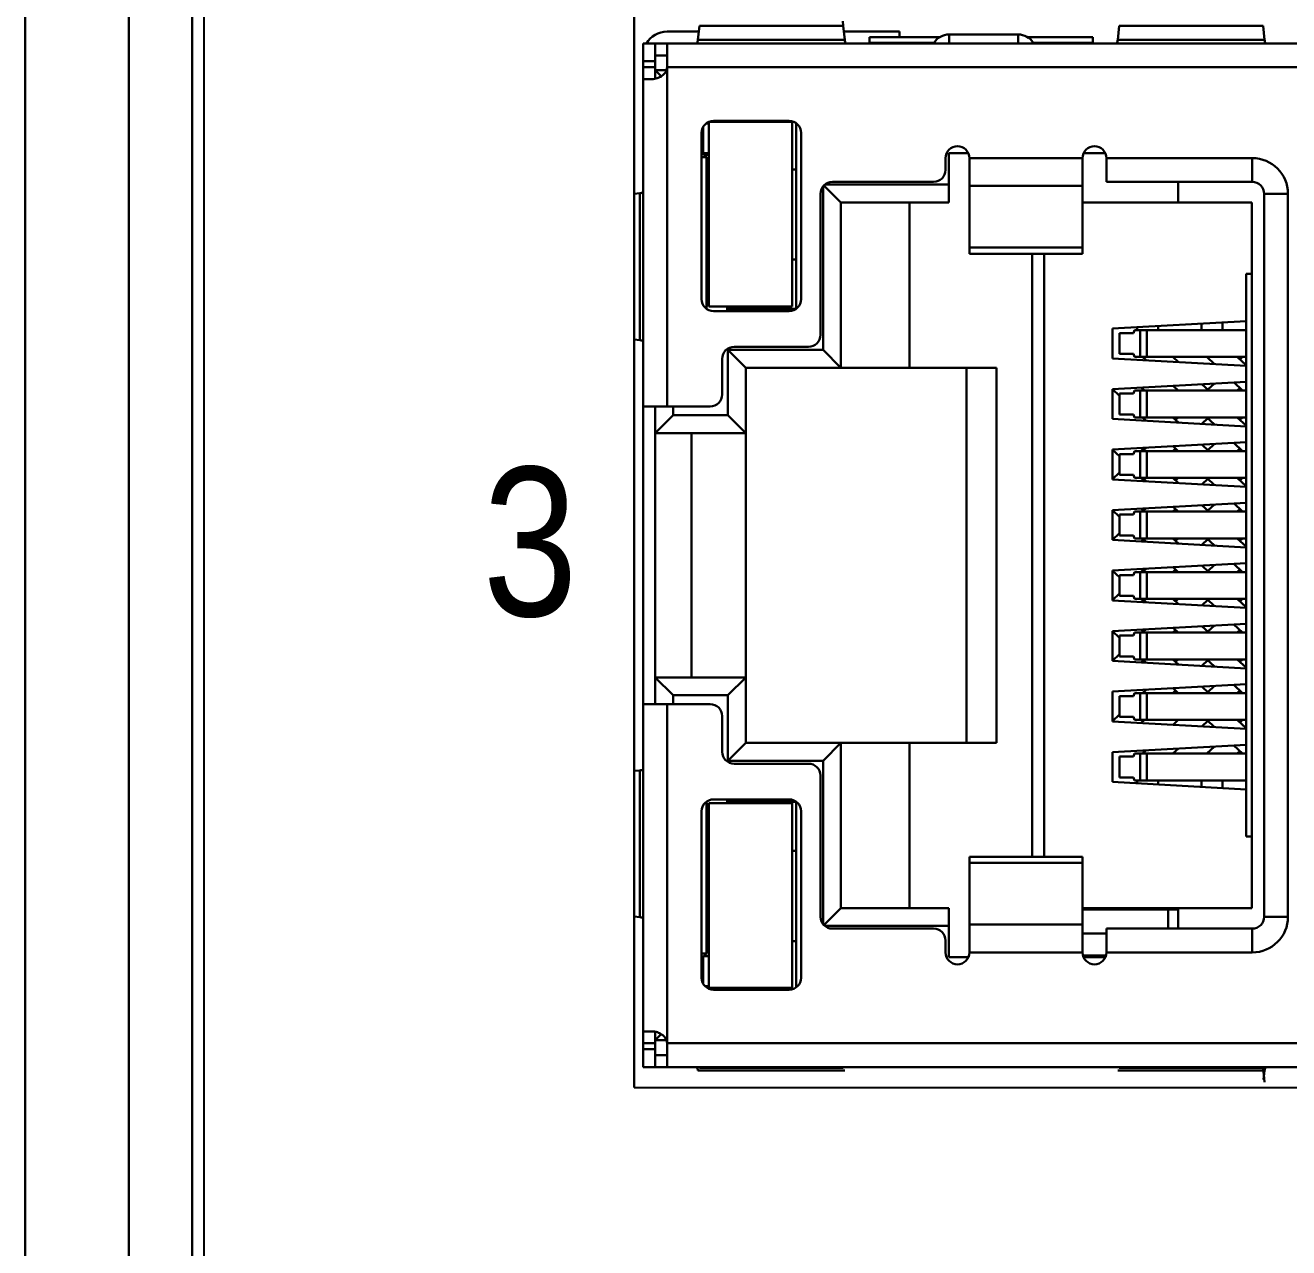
# Model space of a CAD drawing. Extents: x 1922 to 2807, y 4180 to 4531.
# Drawn here: x 2574 to 2616.43, y 4284.23 to 4325.29 of the extents above; entities that cross this region are included whole.
import ezdxf

# ---------------------------------------------------------------- set-up
doc = ezdxf.new("R2010")
doc.units = 0
doc.header["$LTSCALE"] = 0.1
doc.header["$MEASUREMENT"] = 0
doc.layers.add('LAYER_2', color=7, linetype='Continuous')
doc.layers.add('粗实线-KT', color=7, linetype='Continuous', lineweight=35)
doc.styles.add('尺寸标注Arial', font='arial.ttf', dxfattribs={"width": 0.7})

msp = doc.modelspace()

# ---------------------------------------------------------------- linework, layer by layer
msp.add_line((2594.455, 4289.615), (2646.055, 4289.615))
at = {"layer": 'LAYER_2', "color": 0}
msp.add_open_spline([(2659.203, 4421.477), (2659.203, 4421.477), (2659.203, 4209.478), (2659.203, 4209.478), (2659.203, 4209.478), (2659.203, 4207.49), (2657.591, 4205.878), (2655.603, 4205.878), (2655.603, 4205.878), (2655.603, 4205.878), (2583.604, 4205.878), (2583.604, 4205.878), (2583.604, 4205.878), (2582.649, 4205.878), (2581.733, 4206.257), (2581.058, 4206.932), (2581.058, 4206.932), (2580.383, 4207.607), (2580.004, 4208.523), (2580.004, 4209.478), (2580.004, 4209.478), (2580.004, 4209.478), (2580.004, 4421.477), (2580.004, 4421.477), (2580.004, 4421.477), (2580.004, 4422.432), (2580.383, 4423.348), (2581.058, 4424.023), (2581.058, 4424.023), (2581.733, 4424.698), (2582.649, 4425.077), (2583.604, 4425.077), (2583.604, 4425.077), (2583.604, 4425.077), (2655.603, 4425.077), (2655.603, 4425.077), (2655.603, 4425.077), (2656.558, 4425.077), (2657.474, 4424.698), (2658.149, 4424.023), (2658.149, 4424.023), (2658.824, 4423.348), (2659.203, 4422.432), (2659.203, 4421.477)], degree=3, knots=[0, 0, 0, 0, 0.090909, 0.090909, 0.090909, 0.090909, 0.181818, 0.181818, 0.181818, 0.181818, 0.272727, 0.272727, 0.272727, 0.272727, 0.363636, 0.363636, 0.363636, 0.363636, 0.454545, 0.454545, 0.454545, 0.454545, 0.545455, 0.545455, 0.545455, 0.545455, 0.636364, 0.636364, 0.636364, 0.636364, 0.727273, 0.727273, 0.727273, 0.727273, 0.818182, 0.818182, 0.818182, 0.818182, 0.909091, 0.909091, 0.909091, 0.909091, 1, 1, 1, 1], dxfattribs=at)
at = {"layer": '粗实线-KT', "color": 0, "linetype": 'Continuous', "lineweight": 30}
for p, q in [((2574.003, 4200.977), (2574.003, 4430.477)), ((2577.477, 4200.977), (2577.477, 4429.977)), ((2579.603, 4421.477), (2579.603, 4209.477)), ((2594.455, 4396.277), (2594.455, 4289.877)), ((2594.455, 4361.277), (2594.455, 4289.615)), ((2601.453, 4325.423), (2601.47, 4325.267)), ((2596.619, 4325.077), (2595.555, 4325.077)), ((2596.589, 4324.795), (2596.64, 4325.267)), ((2601.47, 4325.267), (2596.64, 4325.267)), ((2601.47, 4325.267), (2601.52, 4324.795)), ((2601.49, 4325.077), (2603.355, 4325.077)), ((2603.355, 4325.077), (2603.355, 4324.893)), ((2607.345, 4324.977), (2605.025, 4324.977)), ((2605.025, 4324.977), (2605.025, 4324.677)), ((2607.345, 4324.677), (2607.345, 4324.977)), ((2610.689, 4324.795), (2610.74, 4325.267)), ((2615.57, 4325.267), (2610.74, 4325.267)), ((2615.57, 4325.267), (2615.62, 4324.795)), ((2594.755, 4324.677), (2595.155, 4324.677)), ((2594.755, 4324.077), (2594.755, 4324.677)), ((2595.155, 4324.677), (2595.155, 4324.077)), ((2595.155, 4324.677), (2595.555, 4324.677)), ((2595.555, 4323.877), (2595.555, 4324.677)), ((2595.555, 4324.677), (2644.855, 4324.677)), ((2601.52, 4324.795), (2596.589, 4324.795)), ((2602.355, 4324.893), (2604.717, 4324.893)), ((2602.355, 4324.893), (2602.355, 4324.702)), ((2602.355, 4324.702), (2602.355, 4324.677)), ((2604.52, 4324.702), (2602.355, 4324.702)), ((2607.652, 4324.893), (2609.855, 4324.893)), ((2609.855, 4324.702), (2607.85, 4324.702)), ((2609.855, 4324.702), (2609.855, 4324.893)), ((2609.855, 4324.677), (2609.855, 4324.702)), ((2615.62, 4324.795), (2610.689, 4324.795)), ((2595.555, 4324.277), (2595.155, 4324.277)), ((2595.155, 4324.077), (2594.755, 4324.077)), ((2594.755, 4324.077), (2594.755, 4323.877)), ((2595.155, 4323.877), (2594.755, 4323.877)), ((2594.755, 4323.877), (2594.755, 4323.477)), ((2595.155, 4324.077), (2595.155, 4323.877)), ((2595.155, 4323.877), (2595.155, 4323.777)), ((2595.358, 4323.574), (2595.155, 4323.777)), ((2595.155, 4323.777), (2595.536, 4323.777)), ((2595.155, 4323.531), (2595.155, 4323.777)), ((2595.555, 4323.877), (2595.555, 4312.487)), ((2644.855, 4323.877), (2595.555, 4323.877)), ((2594.755, 4323.477), (2595.043, 4323.477)), ((2594.755, 4312.487), (2594.755, 4323.477)), ((2596.862, 4321.987), (2596.955, 4321.987)), ((2596.955, 4315.847), (2596.955, 4322.047)), ((2596.963, 4322.047), (2599.755, 4322.047)), ((2599.655, 4322.077), (2597.115, 4322.077)), ((2597.575, 4322.047), (2597.575, 4322.077)), ((2599.755, 4322.047), (2599.755, 4315.847)), ((2599.895, 4321.997), (2599.895, 4315.767)), ((2596.715, 4321.677), (2596.715, 4316.087)), ((2596.762, 4321.867), (2596.762, 4320.987)), ((2600.055, 4316.087), (2600.055, 4321.677)), ((2596.715, 4321.017), (2596.875, 4320.857)), ((2596.715, 4320.857), (2596.875, 4320.857)), ((2596.762, 4320.987), (2596.745, 4320.987)), ((2596.955, 4320.987), (2596.762, 4320.987)), ((2596.795, 4320.937), (2596.955, 4320.937)), ((2596.875, 4320.857), (2596.875, 4315.767)), ((2604.905, 4320.827), (2604.905, 4320.427)), ((2605.015, 4320.987), (2605.671, 4320.987)), ((2605.015, 4320.987), (2605.015, 4319.937)), ((2605.705, 4320.827), (2609.505, 4320.827)), ((2605.705, 4319.889), (2605.705, 4320.827)), ((2609.505, 4320.827), (2609.505, 4319.889)), ((2609.538, 4320.987), (2610.271, 4320.987)), ((2610.305, 4320.827), (2615.205, 4320.827)), ((2610.305, 4320.027), (2610.305, 4320.827)), ((2615.205, 4320.827), (2615.205, 4320.027)), ((2599.895, 4320.447), (2599.755, 4320.447)), ((2600.795, 4314.387), (2600.795, 4319.88)), ((2600.822, 4319.91), (2601.395, 4319.337)), ((2600.852, 4319.937), (2605.015, 4319.937)), ((2604.505, 4320.027), (2601.105, 4320.027)), ((2605.015, 4319.337), (2605.015, 4319.937)), ((2609.505, 4319.889), (2605.705, 4319.889)), ((2605.705, 4317.822), (2605.705, 4319.889)), ((2609.505, 4319.889), (2609.505, 4317.822)), ((2615.205, 4320.027), (2610.305, 4320.027)), ((2612.715, 4320.027), (2612.715, 4319.337)), ((2594.455, 4319.623), (2594.638, 4319.643)), ((2594.638, 4319.643), (2594.638, 4314.712)), ((2600.705, 4319.627), (2600.705, 4314.887)), ((2615.605, 4295.347), (2615.605, 4319.627)), ((2615.605, 4319.627), (2616.405, 4319.627)), ((2616.405, 4319.627), (2616.405, 4295.347)), ((2601.395, 4313.787), (2601.395, 4319.337)), ((2601.395, 4319.337), (2605.015, 4319.337)), ((2603.695, 4319.337), (2603.695, 4313.787)), ((2609.505, 4319.337), (2612.715, 4319.337)), ((2612.715, 4319.337), (2615.195, 4319.337)), ((2615.195, 4295.637), (2615.195, 4319.337)), ((2596.955, 4318.797), (2596.875, 4318.797)), ((2605.705, 4317.822), (2609.505, 4317.822)), ((2605.705, 4317.614), (2605.705, 4317.822)), ((2609.505, 4317.822), (2609.505, 4317.614)), ((2599.895, 4317.417), (2599.755, 4317.417)), ((2605.705, 4317.614), (2609.505, 4317.614)), ((2607.815, 4297.361), (2607.815, 4317.614)), ((2608.215, 4317.614), (2608.215, 4297.361)), ((2596.875, 4316.907), (2596.955, 4316.907)), ((2614.995, 4316.937), (2614.995, 4298.037)), ((2614.995, 4316.937), (2615.195, 4316.937)), ((2596.955, 4315.907), (2596.875, 4315.907)), ((2599.755, 4315.847), (2596.955, 4315.847)), ((2597.115, 4315.687), (2599.655, 4315.687)), ((2597.575, 4315.767), (2597.575, 4315.847)), ((2597.575, 4315.687), (2597.575, 4315.767)), ((2597.575, 4315.767), (2599.895, 4315.767)), ((2610.515, 4315.099), (2614.995, 4315.349)), ((2612.043, 4315.049), (2612.043, 4315.185)), ((2613.503, 4315.266), (2613.503, 4315.049)), ((2614.203, 4315.049), (2614.203, 4315.305)), ((2610.515, 4314.099), (2610.515, 4315.099)), ((2610.75, 4314.949), (2610.75, 4314.249)), ((2610.75, 4314.949), (2611.22, 4314.949)), ((2611.248, 4315.049), (2611.22, 4314.949)), ((2611.439, 4315.049), (2611.248, 4315.049)), ((2611.343, 4315.146), (2611.343, 4315.049)), ((2611.439, 4314.149), (2611.439, 4315.049)), ((2611.439, 4315.049), (2611.666, 4315.049)), ((2611.666, 4315.049), (2611.666, 4314.149)), ((2614.995, 4315.049), (2611.666, 4315.049)), ((2594.638, 4314.712), (2594.455, 4314.731)), ((2597.595, 4314.387), (2600.795, 4314.387)), ((2597.595, 4312.187), (2597.595, 4314.387)), ((2597.595, 4314.387), (2598.195, 4313.787)), ((2600.305, 4314.487), (2597.805, 4314.487)), ((2600.795, 4314.387), (2601.395, 4313.787)), ((2597.405, 4314.087), (2597.405, 4312.887)), ((2614.995, 4313.849), (2610.515, 4314.099)), ((2611.22, 4314.249), (2610.75, 4314.249)), ((2611.22, 4314.249), (2611.248, 4314.149)), ((2611.248, 4314.149), (2611.439, 4314.149)), ((2611.666, 4314.149), (2611.439, 4314.149)), ((2611.52, 4314.149), (2611.639, 4314.037)), ((2614.995, 4314.149), (2611.666, 4314.149)), ((2612.725, 4313.976), (2612.541, 4314.149)), ((2613.679, 4314.149), (2613.934, 4313.909)), ((2614.995, 4313.872), (2614.7, 4314.149)), ((2614.88, 4314.149), (2614.79, 4314.065)), ((2598.195, 4311.587), (2598.195, 4313.787)), ((2601.395, 4313.787), (2598.195, 4313.787)), ((2601.395, 4313.787), (2603.695, 4313.787)), ((2606.615, 4313.787), (2603.695, 4313.787)), ((2605.615, 4313.787), (2605.615, 4301.187)), ((2606.615, 4313.787), (2606.615, 4301.187)), ((2610.515, 4313.067), (2614.995, 4313.317)), ((2610.515, 4312.067), (2610.515, 4313.067)), ((2610.515, 4313.063), (2610.75, 4312.842)), ((2611.585, 4313.017), (2611.475, 4313.121)), ((2612.549, 4313.181), (2612.722, 4313.017)), ((2613.744, 4313.017), (2613.513, 4313.235)), ((2613.933, 4313.258), (2613.711, 4313.049)), ((2614.587, 4313.295), (2614.881, 4313.017)), ((2614.699, 4313.017), (2614.79, 4313.103)), ((2610.75, 4312.917), (2610.75, 4312.217)), ((2610.75, 4312.917), (2611.22, 4312.917)), ((2611.22, 4312.917), (2611.248, 4313.017)), ((2611.248, 4313.017), (2611.439, 4313.017)), ((2611.439, 4312.117), (2611.439, 4313.017)), ((2611.439, 4313.017), (2611.666, 4313.017)), ((2611.666, 4313.017), (2611.666, 4312.117)), ((2611.666, 4313.017), (2614.995, 4313.017)), ((2595.555, 4312.487), (2594.755, 4312.487)), ((2594.755, 4312.487), (2594.755, 4302.487)), ((2595.155, 4311.587), (2595.155, 4312.487)), ((2597.005, 4312.487), (2595.555, 4312.487)), ((2595.755, 4312.487), (2595.755, 4312.187)), ((2610.75, 4312.217), (2611.22, 4312.217)), ((2611.22, 4312.217), (2611.248, 4312.117)), ((2595.755, 4312.187), (2595.155, 4311.587)), ((2595.755, 4312.187), (2597.595, 4312.187)), ((2597.595, 4312.187), (2598.195, 4311.587)), ((2614.995, 4311.817), (2610.515, 4312.067)), ((2611.439, 4312.117), (2611.248, 4312.117)), ((2611.666, 4312.117), (2611.439, 4312.117)), ((2611.52, 4312.117), (2611.639, 4312.005)), ((2611.666, 4312.117), (2614.995, 4312.117)), ((2612.725, 4311.944), (2612.541, 4312.117)), ((2612.721, 4312.117), (2612.631, 4312.033)), ((2613.512, 4311.9), (2613.711, 4312.087)), ((2613.679, 4312.117), (2613.934, 4311.877)), ((2614.995, 4311.84), (2614.7, 4312.117)), ((2614.88, 4312.117), (2614.79, 4312.033)), ((2596.375, 4311.587), (2595.155, 4311.587)), ((2595.155, 4303.387), (2595.155, 4311.587)), ((2596.375, 4311.587), (2598.195, 4311.587)), ((2596.375, 4303.387), (2596.375, 4311.587)), ((2598.195, 4311.587), (2598.195, 4303.387)), ((2610.515, 4311.035), (2614.995, 4311.285)), ((2610.515, 4310.035), (2610.515, 4311.035)), ((2610.515, 4311.031), (2610.75, 4310.81)), ((2611.22, 4310.885), (2611.248, 4310.985)), ((2611.248, 4310.985), (2611.439, 4310.985)), ((2611.439, 4310.085), (2611.439, 4310.985)), ((2611.439, 4310.985), (2611.666, 4310.985)), ((2611.585, 4310.985), (2611.475, 4311.089)), ((2611.638, 4311.098), (2611.552, 4311.017)), ((2611.666, 4310.985), (2611.666, 4310.085)), ((2611.666, 4310.985), (2614.995, 4310.985)), ((2612.54, 4310.985), (2612.631, 4311.071)), ((2612.549, 4311.149), (2612.722, 4310.985)), ((2613.744, 4310.985), (2613.513, 4311.203)), ((2613.933, 4311.226), (2613.711, 4311.017)), ((2614.587, 4311.263), (2614.881, 4310.985)), ((2614.699, 4310.985), (2614.79, 4311.071)), ((2610.75, 4310.885), (2610.75, 4310.185)), ((2610.75, 4310.885), (2611.22, 4310.885)), ((2610.75, 4310.262), (2610.515, 4310.041)), ((2610.75, 4310.185), (2611.22, 4310.185)), ((2611.22, 4310.185), (2611.248, 4310.085)), ((2611.439, 4310.085), (2611.248, 4310.085)), ((2611.666, 4310.085), (2611.439, 4310.085)), ((2611.52, 4310.085), (2611.639, 4309.973)), ((2611.666, 4310.085), (2614.995, 4310.085)), ((2612.725, 4309.912), (2612.541, 4310.085)), ((2612.721, 4310.085), (2612.631, 4310.001)), ((2613.679, 4310.085), (2613.934, 4309.845)), ((2614.995, 4309.808), (2614.7, 4310.085)), ((2614.88, 4310.085), (2614.79, 4310.001)), ((2614.995, 4309.785), (2610.515, 4310.035)), ((2611.474, 4309.982), (2611.552, 4310.055)), ((2613.512, 4309.868), (2613.711, 4310.055)), ((2610.515, 4309.003), (2614.995, 4309.253)), ((2610.515, 4308.003), (2610.515, 4309.003)), ((2610.515, 4308.999), (2610.75, 4308.778)), ((2610.75, 4308.853), (2610.75, 4308.153)), ((2610.75, 4308.853), (2611.22, 4308.853)), ((2611.22, 4308.853), (2611.248, 4308.953)), ((2611.248, 4308.953), (2611.439, 4308.953)), ((2611.439, 4308.053), (2611.439, 4308.953)), ((2611.439, 4308.953), (2611.666, 4308.953)), ((2611.585, 4308.953), (2611.475, 4309.057)), ((2611.638, 4309.066), (2611.552, 4308.985)), ((2611.666, 4308.953), (2611.666, 4308.053)), ((2611.666, 4308.953), (2614.995, 4308.953)), ((2612.54, 4308.953), (2612.631, 4309.039)), ((2612.549, 4309.117), (2612.722, 4308.953)), ((2613.744, 4308.953), (2613.513, 4309.171)), ((2613.933, 4309.194), (2613.711, 4308.985)), ((2614.587, 4309.231), (2614.881, 4308.953)), ((2614.699, 4308.953), (2614.79, 4309.039)), ((2610.75, 4308.23), (2610.515, 4308.009)), ((2614.995, 4307.753), (2610.515, 4308.003)), ((2610.75, 4308.153), (2611.22, 4308.153)), ((2611.22, 4308.153), (2611.248, 4308.053)), ((2611.439, 4308.053), (2611.248, 4308.053)), ((2611.666, 4308.053), (2611.439, 4308.053)), ((2611.474, 4307.95), (2611.552, 4308.023)), ((2611.52, 4308.053), (2611.639, 4307.941)), ((2611.666, 4308.053), (2614.995, 4308.053)), ((2612.725, 4307.88), (2612.541, 4308.053)), ((2612.721, 4308.053), (2612.631, 4307.969)), ((2613.512, 4307.836), (2613.711, 4308.023)), ((2613.679, 4308.053), (2613.934, 4307.813)), ((2614.995, 4307.776), (2614.7, 4308.053)), ((2614.88, 4308.053), (2614.79, 4307.969)), ((2610.515, 4306.971), (2614.995, 4307.221)), ((2613.744, 4306.921), (2613.513, 4307.139)), ((2613.933, 4307.162), (2613.711, 4306.953)), ((2614.587, 4307.199), (2614.881, 4306.921)), ((2610.515, 4305.971), (2610.515, 4306.971)), ((2610.515, 4306.967), (2610.75, 4306.746)), ((2610.75, 4306.821), (2610.75, 4306.121)), ((2610.75, 4306.821), (2611.22, 4306.821)), ((2611.22, 4306.821), (2611.248, 4306.921)), ((2611.248, 4306.921), (2611.439, 4306.921)), ((2611.439, 4306.021), (2611.439, 4306.921)), ((2611.439, 4306.921), (2611.666, 4306.921)), ((2611.585, 4306.921), (2611.475, 4307.025)), ((2611.638, 4307.034), (2611.552, 4306.953)), ((2611.666, 4306.921), (2611.666, 4306.021)), ((2611.666, 4306.921), (2614.995, 4306.921)), ((2612.54, 4306.921), (2612.631, 4307.007)), ((2612.549, 4307.085), (2612.722, 4306.921)), ((2614.699, 4306.921), (2614.79, 4307.007)), ((2610.75, 4306.198), (2610.515, 4305.977)), ((2614.995, 4305.721), (2610.515, 4305.971)), ((2610.75, 4306.121), (2611.22, 4306.121)), ((2611.22, 4306.121), (2611.248, 4306.021)), ((2611.439, 4306.021), (2611.248, 4306.021)), ((2611.666, 4306.021), (2611.439, 4306.021)), ((2611.474, 4305.918), (2611.552, 4305.991)), ((2611.52, 4306.021), (2611.639, 4305.909)), ((2611.666, 4306.021), (2614.995, 4306.021)), ((2612.725, 4305.848), (2612.541, 4306.021)), ((2612.721, 4306.021), (2612.631, 4305.937)), ((2613.512, 4305.804), (2613.711, 4305.991)), ((2613.679, 4306.021), (2613.934, 4305.781)), ((2614.995, 4305.744), (2614.7, 4306.021)), ((2614.88, 4306.021), (2614.79, 4305.937)), ((2610.515, 4304.939), (2614.995, 4305.189)), ((2611.585, 4304.889), (2611.475, 4304.993)), ((2611.638, 4305.002), (2611.552, 4304.921)), ((2612.549, 4305.053), (2612.722, 4304.889)), ((2613.744, 4304.889), (2613.513, 4305.107)), ((2613.933, 4305.13), (2613.711, 4304.921)), ((2614.587, 4305.167), (2614.881, 4304.889)), ((2610.515, 4303.939), (2610.515, 4304.939)), ((2610.515, 4304.935), (2610.75, 4304.714)), ((2610.75, 4304.789), (2610.75, 4304.089)), ((2610.75, 4304.789), (2611.22, 4304.789)), ((2611.22, 4304.789), (2611.248, 4304.889)), ((2611.248, 4304.889), (2611.439, 4304.889)), ((2611.439, 4303.989), (2611.439, 4304.889)), ((2611.439, 4304.889), (2611.666, 4304.889)), ((2611.666, 4304.889), (2611.666, 4303.989)), ((2611.666, 4304.889), (2614.995, 4304.889)), ((2612.54, 4304.889), (2612.631, 4304.975)), ((2614.699, 4304.889), (2614.79, 4304.975)), ((2610.75, 4304.166), (2610.515, 4303.945)), ((2614.995, 4303.689), (2610.515, 4303.939)), ((2610.75, 4304.089), (2611.22, 4304.089)), ((2611.22, 4304.089), (2611.248, 4303.989)), ((2611.439, 4303.989), (2611.248, 4303.989)), ((2611.666, 4303.989), (2611.439, 4303.989)), ((2611.474, 4303.886), (2611.552, 4303.959)), ((2611.52, 4303.989), (2611.639, 4303.877)), ((2611.666, 4303.989), (2614.995, 4303.989)), ((2612.725, 4303.816), (2612.541, 4303.989)), ((2612.721, 4303.989), (2612.631, 4303.905)), ((2613.512, 4303.772), (2613.711, 4303.959)), ((2613.679, 4303.989), (2613.934, 4303.749)), ((2614.995, 4303.712), (2614.7, 4303.989)), ((2614.88, 4303.989), (2614.79, 4303.905)), ((2595.755, 4302.787), (2595.155, 4303.387)), ((2595.155, 4303.387), (2596.375, 4303.387)), ((2595.155, 4302.487), (2595.155, 4303.387)), ((2598.195, 4303.387), (2596.375, 4303.387)), ((2597.595, 4302.787), (2598.195, 4303.387)), ((2598.195, 4301.187), (2598.195, 4303.387)), ((2610.515, 4302.907), (2614.995, 4303.157)), ((2610.515, 4301.907), (2610.515, 4302.907)), ((2611.638, 4302.97), (2611.518, 4302.857)), ((2612.54, 4302.857), (2612.631, 4302.943)), ((2612.549, 4303.021), (2612.722, 4302.857)), ((2613.744, 4302.857), (2613.513, 4303.075)), ((2613.933, 4303.098), (2613.711, 4302.889)), ((2614.587, 4303.135), (2614.881, 4302.857)), ((2614.699, 4302.857), (2614.79, 4302.943)), ((2594.755, 4291.497), (2594.755, 4302.487)), ((2594.755, 4302.487), (2595.555, 4302.487)), ((2595.555, 4302.487), (2595.555, 4291.097)), ((2595.555, 4302.487), (2597.005, 4302.487)), ((2595.755, 4302.787), (2595.755, 4302.487)), ((2597.595, 4302.787), (2595.755, 4302.787)), ((2597.595, 4300.587), (2597.595, 4302.787)), ((2610.75, 4302.757), (2610.75, 4302.057)), ((2610.75, 4302.757), (2611.22, 4302.757)), ((2611.22, 4302.757), (2611.248, 4302.857)), ((2611.248, 4302.857), (2611.439, 4302.857)), ((2611.439, 4301.957), (2611.439, 4302.857)), ((2611.439, 4302.857), (2611.666, 4302.857)), ((2611.666, 4302.857), (2611.666, 4301.957)), ((2611.666, 4302.857), (2614.995, 4302.857)), ((2597.405, 4302.087), (2597.405, 4300.887)), ((2610.75, 4302.134), (2610.515, 4301.913)), ((2610.75, 4302.057), (2611.22, 4302.057)), ((2611.22, 4302.057), (2611.248, 4301.957)), ((2614.995, 4301.657), (2610.515, 4301.907)), ((2611.439, 4301.957), (2611.248, 4301.957)), ((2611.666, 4301.957), (2611.439, 4301.957)), ((2611.474, 4301.854), (2611.584, 4301.957)), ((2611.666, 4301.957), (2614.995, 4301.957)), ((2612.721, 4301.957), (2612.548, 4301.794)), ((2613.512, 4301.74), (2613.711, 4301.927)), ((2613.679, 4301.957), (2613.934, 4301.717)), ((2614.995, 4301.68), (2614.7, 4301.957)), ((2614.88, 4301.957), (2614.79, 4301.873)), ((2597.595, 4300.587), (2598.195, 4301.187)), ((2598.195, 4301.187), (2601.395, 4301.187)), ((2600.795, 4300.587), (2601.395, 4301.187)), ((2601.395, 4295.637), (2601.395, 4301.187)), ((2601.395, 4301.187), (2603.695, 4301.187)), ((2603.695, 4301.187), (2603.695, 4295.637)), ((2603.695, 4301.187), (2606.615, 4301.187)), ((2610.515, 4300.875), (2614.995, 4301.125)), ((2610.515, 4299.875), (2610.515, 4300.875)), ((2611.22, 4300.725), (2611.248, 4300.825)), ((2611.248, 4300.825), (2611.439, 4300.825)), ((2611.439, 4299.925), (2611.439, 4300.825)), ((2611.439, 4300.825), (2611.666, 4300.825)), ((2611.638, 4300.938), (2611.518, 4300.825)), ((2611.666, 4300.825), (2611.666, 4299.925)), ((2611.666, 4300.825), (2614.995, 4300.825)), ((2612.54, 4300.825), (2612.724, 4300.999)), ((2613.933, 4301.066), (2613.677, 4300.825)), ((2614.587, 4301.103), (2614.881, 4300.825)), ((2614.699, 4300.825), (2614.79, 4300.911)), ((2600.795, 4300.587), (2597.595, 4300.587)), ((2597.805, 4300.487), (2600.305, 4300.487)), ((2600.795, 4295.095), (2600.795, 4300.587)), ((2610.75, 4300.725), (2610.75, 4300.025)), ((2610.75, 4300.725), (2611.22, 4300.725)), ((2594.455, 4300.243), (2594.638, 4300.263)), ((2594.638, 4300.263), (2594.638, 4295.332)), ((2600.705, 4300.087), (2600.705, 4295.347)), ((2610.75, 4300.025), (2611.22, 4300.025)), ((2611.22, 4300.025), (2611.248, 4299.925)), ((2611.439, 4299.925), (2611.248, 4299.925)), ((2611.342, 4299.925), (2611.342, 4299.829)), ((2611.666, 4299.925), (2611.439, 4299.925)), ((2611.666, 4299.925), (2614.995, 4299.925)), ((2612.042, 4299.79), (2612.042, 4299.925)), ((2613.502, 4299.925), (2613.502, 4299.709)), ((2614.202, 4299.67), (2614.202, 4299.925)), ((2614.995, 4299.625), (2610.515, 4299.875)), ((2596.875, 4294.117), (2596.875, 4299.207)), ((2596.875, 4299.097), (2596.955, 4299.097)), ((2596.955, 4292.957), (2596.955, 4299.157)), ((2596.955, 4299.157), (2599.755, 4299.157)), ((2599.655, 4299.287), (2597.115, 4299.287)), ((2597.575, 4299.207), (2597.575, 4299.287)), ((2599.895, 4299.207), (2597.575, 4299.207)), ((2597.575, 4299.157), (2597.575, 4299.207)), ((2599.755, 4299.157), (2599.755, 4292.957)), ((2599.895, 4299.207), (2599.895, 4292.977)), ((2596.715, 4298.887), (2596.715, 4293.297)), ((2600.055, 4293.297), (2600.055, 4298.887)), ((2596.955, 4298.097), (2596.875, 4298.097)), ((2615.195, 4298.037), (2614.995, 4298.037)), ((2599.895, 4297.557), (2599.755, 4297.557)), ((2609.505, 4297.361), (2605.705, 4297.361)), ((2605.705, 4297.153), (2605.705, 4297.361)), ((2609.505, 4297.361), (2609.505, 4297.153)), ((2609.505, 4297.153), (2605.705, 4297.153)), ((2605.705, 4295.086), (2605.705, 4297.153)), ((2609.505, 4297.153), (2609.505, 4295.086)), ((2596.955, 4296.177), (2596.875, 4296.177)), ((2594.638, 4295.332), (2594.455, 4295.351)), ((2600.822, 4295.065), (2601.395, 4295.637)), ((2605.015, 4295.637), (2601.395, 4295.637)), ((2605.015, 4295.037), (2605.015, 4295.637)), ((2612.715, 4295.637), (2609.505, 4295.637)), ((2609.505, 4295.587), (2612.385, 4295.587)), ((2612.385, 4294.947), (2612.385, 4295.587)), ((2612.385, 4295.587), (2612.715, 4295.587)), ((2612.715, 4295.637), (2612.715, 4294.947)), ((2615.195, 4295.637), (2612.715, 4295.637)), ((2616.405, 4295.347), (2615.605, 4295.347)), ((2605.015, 4295.037), (2600.852, 4295.037)), ((2601.105, 4294.947), (2604.505, 4294.947)), ((2605.015, 4295.037), (2605.015, 4293.987)), ((2605.705, 4294.147), (2605.705, 4295.086)), ((2605.705, 4295.086), (2609.505, 4295.086)), ((2609.505, 4295.086), (2609.505, 4294.147)), ((2610.305, 4294.147), (2610.305, 4294.947)), ((2610.305, 4294.947), (2615.205, 4294.947)), ((2615.205, 4294.947), (2615.205, 4294.147)), ((2596.955, 4294.517), (2596.875, 4294.517)), ((2599.895, 4294.527), (2599.755, 4294.527)), ((2604.905, 4294.547), (2604.905, 4294.147)), ((2609.505, 4294.787), (2610.305, 4294.787)), ((2596.715, 4294.117), (2596.875, 4294.117)), ((2596.715, 4293.957), (2596.875, 4294.117)), ((2596.762, 4294.005), (2596.762, 4293.108)), ((2596.775, 4294.017), (2596.955, 4294.017)), ((2605.671, 4293.987), (2605.015, 4293.987)), ((2609.505, 4294.147), (2605.705, 4294.147)), ((2609.517, 4294.047), (2610.292, 4294.047)), ((2610.271, 4293.987), (2609.538, 4293.987)), ((2615.205, 4294.147), (2610.305, 4294.147)), ((2596.955, 4293.017), (2596.829, 4293.017)), ((2596.94, 4292.937), (2597.575, 4292.937)), ((2599.755, 4292.957), (2596.955, 4292.957)), ((2597.115, 4292.897), (2599.655, 4292.897)), ((2597.575, 4292.897), (2597.575, 4292.957)), ((2595.043, 4291.497), (2594.755, 4291.497)), ((2594.755, 4291.497), (2594.755, 4291.097)), ((2595.155, 4291.497), (2595.155, 4291.444)), ((2595.155, 4291.197), (2595.155, 4291.444)), ((2595.155, 4291.097), (2594.755, 4291.097)), ((2594.755, 4291.097), (2594.755, 4290.897)), ((2595.357, 4291.4), (2595.155, 4291.197)), ((2595.155, 4291.197), (2595.155, 4291.097)), ((2595.155, 4291.197), (2595.536, 4291.197)), ((2595.155, 4291.097), (2595.155, 4290.897)), ((2595.555, 4291.097), (2644.855, 4291.097)), ((2595.555, 4290.297), (2595.555, 4291.097)), ((2594.755, 4290.897), (2595.155, 4290.897)), ((2594.755, 4290.297), (2594.755, 4290.897)), ((2595.155, 4290.897), (2595.155, 4290.297)), ((2595.155, 4290.697), (2595.555, 4290.697)), ((2595.155, 4290.297), (2594.755, 4290.297)), ((2595.555, 4290.297), (2595.155, 4290.297)), ((2644.855, 4290.297), (2595.555, 4290.297)), ((2596.589, 4290.18), (2601.52, 4290.18)), ((2601.47, 4290.267), (2596.64, 4290.267)), ((2610.689, 4290.18), (2615.62, 4290.18)), ((2615.57, 4290.267), (2610.74, 4290.267)), ((2615.57, 4290.267), (2615.62, 4289.795)), ((2615.62, 4290.18), (2615.588, 4289.877))]:
    msp.add_line(p, q, dxfattribs=at)
for centre, radius, start, end in [((2595.555, 4324.277), 0.8, 90, 150), ((2605.025, 4324.377), 0.6, 90, 147.3024), ((2607.345, 4324.377), 0.6, 32.6976, 90), ((2597.115, 4321.677), 0.4, 90, 180), ((2599.655, 4321.677), 0.4, 0, 90), ((2605.305, 4320.827), 0.4, 360, 180), ((2609.905, 4320.827), 0.4, 360, 180), ((2615.205, 4319.627), 1.2, 0, 90), ((2604.505, 4320.427), 0.4, 270, 0), ((2601.105, 4319.627), 0.4, 90, 180), ((2615.205, 4319.627), 0.4, 0, 90), ((2597.115, 4316.087), 0.4, 180, 270), ((2599.655, 4316.087), 0.4, 270, 0), ((2600.305, 4314.887), 0.4, 270, 0), ((2597.805, 4314.087), 0.4, 90, 180), ((2597.005, 4312.887), 0.4, 270, 0), ((2597.005, 4302.087), 0.4, 0, 90), ((2597.805, 4300.887), 0.4, 180, 270), ((2600.305, 4300.087), 0.4, 360, 90), ((2597.115, 4298.887), 0.4, 90, 180), ((2599.655, 4298.887), 0.4, 0, 90), ((2601.105, 4295.347), 0.4, 180, 270), ((2615.205, 4295.347), 1.2, 270, 0), ((2615.205, 4295.347), 0.4, 270, 0), ((2604.505, 4294.547), 0.4, 0, 90), ((2605.305, 4294.147), 0.4, 180, 360), ((2609.905, 4294.147), 0.4, 180, 360), ((2597.115, 4293.297), 0.4, 180, 270), ((2599.655, 4293.297), 0.4, 270, 360)]:
    msp.add_arc(centre, radius, start, end, dxfattribs=at)
for points, knots in [([(2596.555, 4324.677), (2596.558, 4324.68), (2596.567, 4324.686), (2596.578, 4324.73), (2596.586, 4324.777), (2596.589, 4324.795)], [0, 0, 0, 0, 0.319946, 0.751427, 1, 1, 1, 1]), ([(2601.52, 4324.795), (2601.524, 4324.773), (2601.533, 4324.721), (2601.544, 4324.683), (2601.552, 4324.679), (2601.555, 4324.677)], [0, 0, 0, 0, 0.319946, 0.751427, 1, 1, 1, 1]), ([(2610.655, 4324.677), (2610.658, 4324.68), (2610.667, 4324.686), (2610.678, 4324.73), (2610.686, 4324.777), (2610.689, 4324.795)], [0, 0, 0, 0, 0.3199458, 0.7514268, 1, 1, 1, 1]), ([(2615.62, 4324.795), (2615.624, 4324.773), (2615.633, 4324.721), (2615.644, 4324.683), (2615.652, 4324.679), (2615.655, 4324.677)], [0, 0, 0, 0, 0.319946, 0.751427, 1, 1, 1, 1]), ([(2595.043, 4323.477), (2595.101, 4323.483), (2595.21, 4323.494), (2595.372, 4323.57), (2595.481, 4323.669), (2595.543, 4323.773), (2595.551, 4323.845), (2595.555, 4323.877)], [0, 0, 0, 0, 0.282953, 0.529476, 0.714694, 0.870839, 1, 1, 1, 1]), ([(2594.638, 4319.643), (2594.659, 4319.647), (2594.711, 4319.655), (2594.749, 4319.667), (2594.753, 4319.675), (2594.755, 4319.677)], [0, 0, 0, 0, 0.319946, 0.751427, 1, 1, 1, 1]), ([(2594.755, 4314.677), (2594.752, 4314.681), (2594.746, 4314.69), (2594.702, 4314.701), (2594.655, 4314.709), (2594.638, 4314.712)], [0, 0, 0, 0, 0.319946, 0.751427, 1, 1, 1, 1]), ([(2594.638, 4300.263), (2594.659, 4300.267), (2594.711, 4300.275), (2594.749, 4300.287), (2594.753, 4300.295), (2594.755, 4300.297)], [0, 0, 0, 0, 0.3199458, 0.7514268, 1, 1, 1, 1]), ([(2594.755, 4295.297), (2594.752, 4295.301), (2594.746, 4295.31), (2594.702, 4295.321), (2594.655, 4295.329), (2594.638, 4295.332)], [0, 0, 0, 0, 0.319946, 0.751427, 1, 1, 1, 1]), ([(2595.555, 4291.097), (2595.551, 4291.13), (2595.544, 4291.195), (2595.492, 4291.288), (2595.411, 4291.374), (2595.293, 4291.444), (2595.162, 4291.489), (2595.081, 4291.495), (2595.043, 4291.497)], [0, 0, 0, 0, 0.130256, 0.259112, 0.415511, 0.597971, 0.811255, 1, 1, 1, 1]), ([(2596.589, 4290.18), (2596.585, 4290.202), (2596.577, 4290.253), (2596.565, 4290.292), (2596.558, 4290.296), (2596.555, 4290.297)], [0, 0, 0, 0, 0.3199458, 0.7514268, 1, 1, 1, 1]), ([(2615.655, 4290.297), (2615.651, 4290.295), (2615.642, 4290.289), (2615.631, 4290.245), (2615.623, 4290.197), (2615.62, 4290.18)], [0, 0, 0, 0, 0.319946, 0.751427, 1, 1, 1, 1])]:
    msp.add_open_spline(points, degree=3, knots=knots, dxfattribs=at)

# ---------------------------------------------------------------- texts
at = {"insert": (2589.364, 4310.447), "char_height": 5, "attachment_point": 1, "style": '尺寸标注Arial'}
msp.add_mtext_dynamic_manual_height_columns('{\\fArial Narrow|b0|i0|c0|p34;\\W1;3}', width=5.8438, gutter_width=17.5, heights=[0], dxfattribs=at)

doc.saveas('drawing.dxf')
